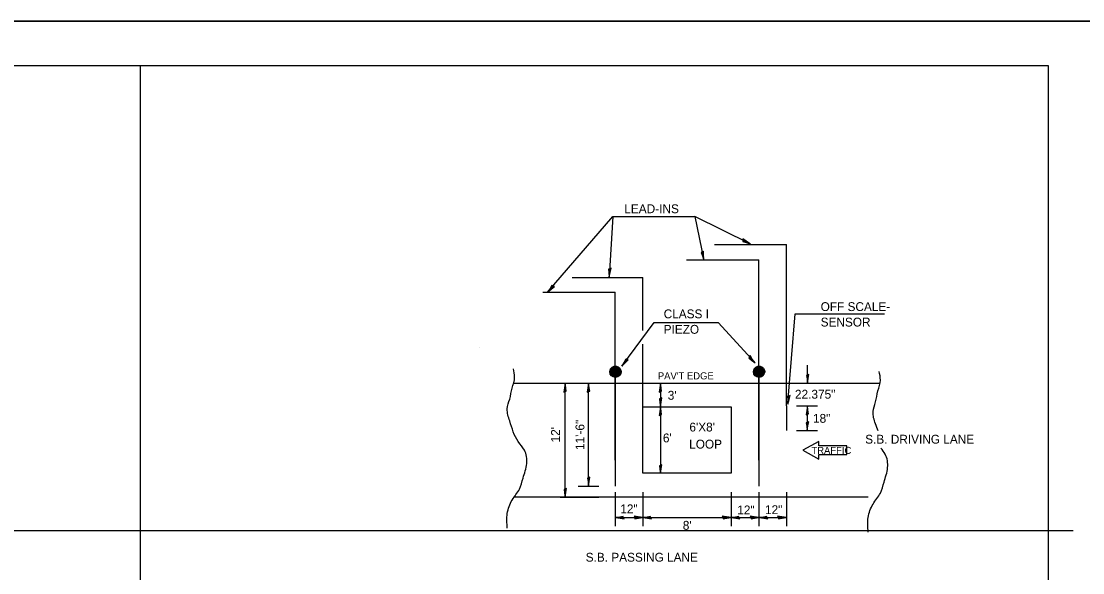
# Model space of a CAD drawing. Extents: x 17216 to 18874, y 6612 to 8544.
# Drawn here: x 17951.2 to 18191.7, y 8419.5 to 8544.4 of the extents above; entities that cross this region are included whole.
import ezdxf

# ---------------------------------------------------------------- set-up
doc = ezdxf.new("R2010")
doc.units = 0
for name, color, linetype in [('Alignment_EX_50 Notation', 7, 'Continuous'), ('Design_EX_Roadway Dimensions', 7, 'Continuous'), ('Design_EX_Roadway Notes', 7, 'Continuous'), ('Design_PR_PMK Symbols', 7, 'Continuous'), ('Level 48', 7, 'Continuous'), ('Level 9', 7, 'Continuous'), ('Sheets_50 Reference Boundary', 7, 'Continuous'), ('Sheets_General Details', 7, 'Continuous'), ('Sheets_Printer Plotting Border', 7, 'Continuous'), ('Signals_EX_Detector Loop', 7, 'Continuous'), ('Signals_PR_Detector Loop', 7, 'Continuous'), ('Stage_Construction Traffic Control', 7, 'Continuous'), ('Topo_EOP', 7, 'Continuous'), ('Topo_Shoulder', 7, 'Continuous')]:
    doc.layers.add(name, color=color, linetype=linetype)

msp = doc.modelspace()

# ---------------------------------------------------------------- linework, layer by layer
at = {"layer": 'Alignment_EX_50 Notation'}
for p, q in [((18054.97, 8470.41), (18054.97, 8470.41)), ((17978.29, 8429.11), (17978.29, 8429.11))]:
    msp.add_line(p, q, dxfattribs=at)
at = {"layer": 'Design_EX_Roadway Dimensions'}
for p, q in [((18129.36, 8462.41), (18129.36, 8466.47)), ((18074.47, 8436.6), (18074.47, 8462.41)), ((18079.76, 8439.14), (18079.76, 8462.41)), ((18096.04, 8462.41), (18096.04, 8457.08)), ((18096.04, 8457.08), (18096.04, 8441.97)), ((18126.88, 8457.28), (18131.6, 8457.28)), ((18129.36, 8451.73), (18129.36, 8457.28)), ((18126.88, 8451.73), (18131.6, 8451.73)), ((18077.4, 8439.14), (18082.12, 8439.14)), ((18085.82, 8437.78), (18085.82, 8430.08)), ((18092.05, 8437.78), (18092.05, 8430.08)), ((18112.05, 8437.78), (18112.05, 8430.08)), ((18118.36, 8437.78), (18118.36, 8430.08)), ((18124.58, 8437.78), (18124.58, 8430.08)), ((18073.31, 8436.6), (18082.12, 8436.6)), ((18085.82, 8432), (18092.05, 8432)), ((18092.05, 8432), (18112.05, 8432)), ((18112.05, 8432), (18118.36, 8432)), ((18118.36, 8432), (18124.58, 8432))]:
    msp.add_line(p, q, dxfattribs=at)
for points in [[(18129.4, 8464.24), (18129.13, 8464.17), (18129.24, 8463.4), (18129.37, 8462.4), (18129.52, 8463.46), (18129.68, 8464.4), (18129.4, 8464.24), (18129.22, 8464.15), (18129.38, 8463.07), (18129.58, 8464.25), (18129.35, 8464.08), (18129.38, 8463.58), (18129.45, 8464.06)], [(18074.44, 8460.57), (18074.72, 8460.63), (18074.6, 8461.41), (18074.47, 8462.41), (18074.33, 8461.34), (18074.16, 8460.41), (18074.44, 8460.57), (18074.63, 8460.65), (18074.47, 8461.74), (18074.26, 8460.55), (18074.5, 8460.73), (18074.46, 8461.23), (18074.39, 8460.75)], [(18079.74, 8460.57), (18080.01, 8460.63), (18079.89, 8461.41), (18079.76, 8462.41), (18079.62, 8461.34), (18079.45, 8460.41), (18079.74, 8460.57), (18079.92, 8460.65), (18079.76, 8461.74), (18079.55, 8460.55), (18079.79, 8460.73), (18079.76, 8461.23), (18079.68, 8460.75)], [(18096.01, 8460.57), (18096.28, 8460.63), (18096.17, 8461.41), (18096.04, 8462.41), (18095.89, 8461.34), (18095.73, 8460.41), (18096.01, 8460.57), (18096.19, 8460.65), (18096.04, 8461.74), (18095.83, 8460.55), (18096.06, 8460.73), (18096.03, 8461.23), (18095.96, 8460.75)], [(18096.06, 8458.92), (18095.79, 8458.86), (18095.91, 8458.08), (18096.04, 8457.08), (18096.18, 8458.15), (18096.35, 8459.08), (18096.06, 8458.92), (18095.88, 8458.84), (18096.04, 8457.76), (18096.25, 8458.94), (18096.01, 8458.76), (18096.05, 8458.27), (18096.12, 8458.75)], [(18096.01, 8455.25), (18096.28, 8455.31), (18096.17, 8456.09), (18096.04, 8457.08), (18095.89, 8456.02), (18095.73, 8455.08), (18096.01, 8455.25), (18096.19, 8455.33), (18096.04, 8456.41), (18095.83, 8455.23), (18096.06, 8455.4), (18096.03, 8455.9), (18095.96, 8455.42)], [(18129.31, 8455.45), (18129.58, 8455.51), (18129.46, 8456.29), (18129.33, 8457.29), (18129.19, 8456.22), (18129.02, 8455.29), (18129.31, 8455.45), (18129.49, 8455.53), (18129.33, 8456.62), (18129.12, 8455.43), (18129.36, 8455.61), (18129.33, 8456.11), (18129.25, 8455.63)], [(18129.34, 8453.52), (18129.06, 8453.46), (18129.18, 8452.68), (18129.31, 8451.69), (18129.46, 8452.75), (18129.62, 8453.69), (18129.34, 8453.52), (18129.15, 8453.44), (18129.31, 8452.36), (18129.52, 8453.54), (18129.28, 8453.37), (18129.32, 8452.87), (18129.39, 8453.35)], [(18096.06, 8443.81), (18095.79, 8443.75), (18095.91, 8442.97), (18096.04, 8441.97), (18096.18, 8443.04), (18096.35, 8443.97), (18096.06, 8443.81), (18095.88, 8443.73), (18096.04, 8442.64), (18096.25, 8443.83), (18096.01, 8443.65), (18096.05, 8443.15), (18096.12, 8443.63)], [(18079.79, 8440.97), (18079.51, 8440.91), (18079.63, 8440.14), (18079.76, 8439.14), (18079.91, 8440.2), (18080.07, 8441.14), (18079.79, 8440.97), (18079.61, 8440.89), (18079.76, 8439.81), (18079.97, 8440.99), (18079.74, 8440.82), (18079.77, 8440.32), (18079.84, 8440.8)], [(18074.5, 8438.43), (18074.23, 8438.37), (18074.34, 8437.59), (18074.47, 8436.6), (18074.62, 8437.66), (18074.78, 8438.6), (18074.5, 8438.43), (18074.32, 8438.35), (18074.47, 8437.27), (18074.68, 8438.45), (18074.45, 8438.28), (18074.48, 8437.78), (18074.55, 8438.26)], [(18087.65, 8431.98), (18087.59, 8432.25), (18086.82, 8432.13), (18085.82, 8432), (18086.88, 8431.85), (18087.82, 8431.69), (18087.65, 8431.98), (18087.57, 8432.16), (18086.49, 8432), (18087.67, 8431.79), (18087.5, 8432.02), (18087, 8431.99), (18087.48, 8431.92)], [(18090.21, 8432.03), (18090.27, 8431.75), (18091.05, 8431.87), (18092.05, 8432), (18090.98, 8432.15), (18090.05, 8432.31), (18090.21, 8432.03), (18090.29, 8431.85), (18091.38, 8432), (18090.19, 8432.21), (18090.37, 8431.98), (18090.86, 8432.01), (18090.39, 8432.08)], [(18093.88, 8431.98), (18093.82, 8432.25), (18093.05, 8432.13), (18092.05, 8432), (18093.11, 8431.85), (18094.05, 8431.69), (18093.88, 8431.98), (18093.8, 8432.16), (18092.72, 8432), (18093.9, 8431.79), (18093.73, 8432.02), (18093.23, 8431.99), (18093.71, 8431.92)], [(18110.21, 8432.03), (18110.27, 8431.75), (18111.05, 8431.87), (18112.05, 8432), (18110.98, 8432.15), (18110.05, 8432.31), (18110.21, 8432.03), (18110.29, 8431.85), (18111.38, 8432), (18110.19, 8432.21), (18110.37, 8431.98), (18110.86, 8432.01), (18110.39, 8432.08)], [(18113.88, 8431.98), (18113.82, 8432.25), (18113.05, 8432.13), (18112.05, 8432), (18113.11, 8431.85), (18114.05, 8431.69), (18113.88, 8431.98), (18113.8, 8432.16), (18112.72, 8432), (18113.9, 8431.79), (18113.73, 8432.02), (18113.23, 8431.99), (18113.71, 8431.92)], [(18116.52, 8432.03), (18116.58, 8431.75), (18117.36, 8431.87), (18118.36, 8432), (18117.29, 8432.15), (18116.36, 8432.31), (18116.52, 8432.03), (18116.6, 8431.85), (18117.69, 8432), (18116.5, 8432.21), (18116.68, 8431.98), (18117.17, 8432.01), (18116.7, 8432.08)], [(18120.19, 8431.98), (18120.13, 8432.25), (18119.36, 8432.13), (18118.36, 8432), (18119.42, 8431.85), (18120.36, 8431.69), (18120.19, 8431.98), (18120.11, 8432.16), (18119.03, 8432), (18120.21, 8431.79), (18120.04, 8432.02), (18119.54, 8431.99), (18120.02, 8431.92)], [(18122.74, 8432.03), (18122.8, 8431.75), (18123.58, 8431.87), (18124.58, 8432), (18123.51, 8432.15), (18122.58, 8432.31), (18122.74, 8432.03), (18122.83, 8431.85), (18123.91, 8432), (18122.72, 8432.21), (18122.9, 8431.98), (18123.4, 8432.01), (18122.92, 8432.08)]]:
    msp.add_lwpolyline(points, dxfattribs=at)
at = {"layer": 'Design_EX_Roadway Notes'}
for p, q in [((18070.49, 8483.03), (18085.29, 8500.14)), ((18085.29, 8500.14), (18084.4, 8486.47)), ((18085.29, 8500.14), (18103.81, 8500.14)), ((18116.37, 8493.97), (18103.81, 8500.14)), ((18103.81, 8500.14), (18105.89, 8490.3)), ((18087.31, 8466.28), (18094.63, 8476.18)), ((18094.63, 8476.18), (18109.08, 8476.18)), ((18109.08, 8476.18), (18117.46, 8467.01)), ((18124.93, 8457.94), (18126.56, 8478.13)), ((18126.56, 8478.13), (18146.78, 8478.13))]:
    msp.add_line(p, q, dxfattribs=at)
for points in [[(18114.73, 8494.8), (18114.67, 8494.53), (18115.42, 8494.29), (18116.37, 8493.97), (18115.48, 8494.57), (18114.71, 8495.13), (18114.73, 8494.8), (18114.73, 8494.6), (18115.77, 8494.27), (18114.8, 8494.98), (18114.85, 8494.69), (18115.31, 8494.5), (18114.91, 8494.77)], [(18105.54, 8492.1), (18105.28, 8491.98), (18105.56, 8491.25), (18105.89, 8490.3), (18105.82, 8491.37), (18105.78, 8492.32), (18105.54, 8492.1), (18105.38, 8491.98), (18105.76, 8490.95), (18105.72, 8492.15), (18105.52, 8491.93), (18105.66, 8491.45), (18105.63, 8491.94)], [(18084.55, 8488.3), (18084.27, 8488.26), (18084.34, 8487.47), (18084.4, 8486.47), (18084.62, 8487.52), (18084.84, 8488.44), (18084.55, 8488.3), (18084.36, 8488.23), (18084.45, 8487.14), (18084.73, 8488.31), (18084.49, 8488.15), (18084.49, 8487.65), (18084.59, 8488.12)], [(18071.71, 8484.4), (18071.46, 8484.53), (18071.04, 8483.86), (18070.49, 8483.03), (18071.3, 8483.74), (18072.03, 8484.34), (18071.71, 8484.4), (18071.52, 8484.45), (18070.93, 8483.53), (18071.86, 8484.29), (18071.57, 8484.31), (18071.27, 8483.92), (18071.64, 8484.23)], [(18116.24, 8468.39), (18116.08, 8468.16), (18116.69, 8467.66), (18117.46, 8467.01), (18116.85, 8467.9), (18116.34, 8468.7), (18116.24, 8468.39), (18116.16, 8468.2), (18117.01, 8467.51), (18116.36, 8468.52), (18116.31, 8468.24), (18116.67, 8467.89), (18116.4, 8468.3)], [(18088.42, 8467.74), (18088.17, 8467.85), (18087.8, 8467.16), (18087.31, 8466.28), (18088.06, 8467.05), (18088.75, 8467.7), (18088.42, 8467.74), (18088.23, 8467.78), (18087.71, 8466.82), (18088.58, 8467.65), (18088.29, 8467.65), (18088.02, 8467.23), (18088.36, 8467.57)], [(18125.1, 8459.5), (18124.82, 8459.46), (18124.88, 8458.68), (18124.93, 8457.67), (18125.16, 8458.72), (18125.4, 8459.64), (18125.1, 8459.5), (18124.91, 8459.43), (18124.98, 8458.34), (18125.28, 8459.51), (18125.04, 8459.35), (18125.03, 8458.85), (18125.14, 8459.32)]]:
    msp.add_lwpolyline(points, dxfattribs=at)
at = {"layer": 'Design_PR_PMK Symbols'}
msp.add_line((17553.85, 8429.11), (18189.55, 8429.11), dxfattribs=at)
for points in [[(18062.73, 8436.72), (18070.65, 8436.72)], [(18094.65, 8436.72), (18094.73, 8436.72)], [(18094.73, 8436.72), (18102.65, 8436.72)], [(18126.65, 8436.72), (18126.73, 8436.72)], [(18126.73, 8436.72), (18134.65, 8436.72)]]:
    msp.add_lwpolyline(points, dxfattribs=at)
at = {"layer": 'Level 48'}
msp.add_lwpolyline([(17513.85, 8544.37), (18193.85, 8544.37), (18193.85, 8104.37), (17513.85, 8104.37)], close=True, dxfattribs=at)
at = {"layer": 'Level 9'}
msp.add_line((18062.73, 8436.72), (18143.08, 8436.72), dxfattribs=at)
at = {"layer": 'Sheets_50 Reference Boundary'}
msp.add_lwpolyline([(17553.85, 8534.37), (18183.85, 8534.37), (18183.85, 8134.37), (17553.85, 8134.37)], close=True, dxfattribs=at)
at = {"layer": 'Sheets_General Details'}
for p, q in [((18193.85, 8544.37), (17513.85, 8544.37)), ((17978.29, 8134.37), (17978.29, 8534.37))]:
    msp.add_line(p, q, dxfattribs=at)
msp.add_lwpolyline([(17553.85, 8534.37), (18183.85, 8534.37), (18183.85, 8114.37), (17553.85, 8114.37)], close=True, dxfattribs=at)
for points in [[(18061.35, 8429.64), (18061.35, 8432.94), (18062.46, 8435.97), (18064.11, 8438.45), (18064.93, 8440.93), (18065.76, 8444.23), (18065.21, 8447.26), (18063.83, 8449.19), (18061.9, 8453.87), (18061.35, 8456.62), (18061.9, 8458.83), (18062.46, 8461.31), (18063.01, 8463.78), (18062.73, 8465.71)], [(18145.32, 8451.64), (18144.75, 8453.23), (18144.2, 8455.98), (18144.75, 8458.18), (18145.3, 8460.66), (18145.85, 8463.14), (18145.58, 8465.07)], [(18143.1, 8428.73), (18143.1, 8432.03), (18144.2, 8435.06), (18145.85, 8437.54), (18146.68, 8440.02), (18147.5, 8443.32), (18146.95, 8446.35), (18145.95, 8447.71)]]:
    msp.add_spline(points, degree=3, dxfattribs=at)
at = {"layer": 'Sheets_Printer Plotting Border'}
msp.add_lwpolyline([(17513.85, 8104.37), (18193.85, 8104.37), (18193.85, 8544.37), (17513.85, 8544.37)], close=True, dxfattribs=at)
at = {"layer": 'Signals_EX_Detector Loop'}
msp.add_lwpolyline([(18092.05, 8457.08), (18112.05, 8457.08), (18112.05, 8442.08), (18092.05, 8442.08)], close=True, dxfattribs=at)
at = {"layer": 'Signals_PR_Detector Loop'}
for p, q in [((18108.32, 8493.82), (18124.58, 8493.82)), ((18124.58, 8457.28), (18124.58, 8493.82)), ((18101.97, 8490.37), (18118.36, 8490.37)), ((18118.36, 8465.01), (18118.36, 8490.37)), ((18076.05, 8486.32), (18092.05, 8486.32)), ((18092.05, 8474.38), (18092.05, 8486.32)), ((18069.43, 8483), (18085.82, 8483)), ((18085.82, 8465.01), (18085.82, 8483)), ((18092.05, 8457.08), (18092.05, 8471.26)), ((18124.58, 8457.28), (18124.58, 8451.73)), ((18085.82, 8445.01), (18085.82, 8439.14)), ((18118.36, 8445.01), (18118.36, 8439.14))]:
    msp.add_line(p, q, dxfattribs=at)
for points in [[(18085.82, 8465.01), (18085.82, 8445.01), (18085.82, 8465.01), (18084.6, 8465.05), (18084.73, 8465.69), (18085.08, 8466.03), (18085.59, 8466.26), (18086.09, 8466.27), (18086.46, 8466.13), (18086.82, 8465.84), (18087.04, 8465.4), (18087.12, 8465.01), (18087.03, 8464.6), (18086.78, 8464.19), (18086.36, 8463.84), (18085.87, 8463.72), (18085.34, 8463.83), (18084.95, 8464.08), (18084.67, 8464.44), (18084.61, 8465.06), (18084.74, 8465.56), (18085.09, 8465.96), (18085.6, 8466.19), (18086.08, 8466.19), (18086.53, 8466.01), (18086.84, 8465.69), (18087.03, 8465.12), (18086.9, 8464.47), (18086.55, 8464.03), (18085.98, 8463.81), (18085.32, 8463.91), (18084.88, 8464.22), (18084.68, 8464.7), (18084.69, 8465.21), (18084.81, 8465.55), (18085.18, 8465.93), (18085.68, 8466.14), (18086.21, 8466.07), (18086.51, 8465.95), (18086.86, 8465.48), (18086.94, 8465.07), (18086.84, 8464.6), (18086.53, 8464.12), (18085.94, 8463.88), (18085.34, 8463.94), (18084.92, 8464.28), (18084.74, 8464.78), (18084.78, 8465.24), (18084.95, 8465.59), (18085.4, 8465.93), (18085.7, 8466.05), (18086.34, 8465.94), (18086.8, 8465.44), (18086.82, 8464.8), (18086.51, 8464.22), (18085.95, 8463.97), (18085.35, 8464.02), (18084.99, 8464.34), (18084.82, 8464.82), (18084.85, 8465.22), (18085.04, 8465.58), (18085.5, 8465.88), (18085.76, 8465.95), (18086.21, 8465.9), (18086.51, 8465.65), (18086.73, 8465.3), (18086.72, 8464.77), (18086.4, 8464.23), (18085.91, 8464.04), (18085.34, 8464.12), (18085, 8464.52), (18084.9, 8465.01), (18085.08, 8465.47), (18085.37, 8465.71), (18085.84, 8465.87), (18086.24, 8465.77), (18086.66, 8465.27), (18086.57, 8464.66), (18086.2, 8464.22), (18085.78, 8464.09), (18085.42, 8464.19), (18085.1, 8464.53), (18085, 8465.03), (18085.19, 8465.44), (18085.42, 8465.67), (18085.87, 8465.76), (18086.2, 8465.68), (18086.55, 8465.27), (18086.48, 8464.68), (18086.17, 8464.27), (18085.79, 8464.16), (18085.48, 8464.3), (18085.19, 8464.6), (18085.14, 8465.03), (18085.31, 8465.43), (18085.74, 8465.67), (18086.15, 8465.61), (18086.43, 8465.27), (18086.4, 8464.73), (18086.11, 8464.34), (18085.78, 8464.28)], [(18085.78, 8464.28), (18085.28, 8464.61), (18085.25, 8465.03), (18085.4, 8465.38), (18085.81, 8465.55), (18086.13, 8465.5), (18086.32, 8465.23), (18086.3, 8464.74), (18086.07, 8464.4), (18085.77, 8464.39), (18085.39, 8464.63), (18085.38, 8465.06), (18085.48, 8465.33), (18085.88, 8465.47), (18086.19, 8465.25), (18086.21, 8464.77), (18086.05, 8464.47), (18085.7, 8464.48), (18085.42, 8464.75), (18085.53, 8465.27), (18085.86, 8465.38), (18086.15, 8465.1), (18086.1, 8464.77), (18085.94, 8464.53), (18085.7, 8464.55), (18085.51, 8464.84), (18085.61, 8465.19), (18085.86, 8465.23), (18086.05, 8465.01), (18085.87, 8464.6), (18085.65, 8464.72), (18085.61, 8465.06), (18085.76, 8465.15), (18085.94, 8465.03), (18085.84, 8464.67), (18085.68, 8464.8), (18085.71, 8465.04), (18085.86, 8465.02), (18085.82, 8464.81), (18085.76, 8464.84), (18085.78, 8465.02)], [(18118.36, 8465.01), (18118.36, 8445.01), (18118.36, 8465.01), (18117.14, 8465.05), (18117.27, 8465.69), (18117.62, 8466.03), (18118.13, 8466.26), (18118.63, 8466.27), (18119, 8466.13), (18119.36, 8465.84), (18119.58, 8465.4), (18119.66, 8465.01), (18119.57, 8464.6), (18119.32, 8464.19), (18118.9, 8463.84), (18118.41, 8463.72), (18117.88, 8463.83), (18117.49, 8464.08), (18117.21, 8464.44), (18117.15, 8465.06), (18117.28, 8465.56), (18117.63, 8465.96), (18118.14, 8466.19), (18118.62, 8466.19), (18119.07, 8466.01), (18119.38, 8465.7), (18119.57, 8465.12), (18119.44, 8464.47), (18119.09, 8464.03), (18118.52, 8463.81), (18117.86, 8463.91), (18117.42, 8464.22), (18117.22, 8464.7), (18117.23, 8465.21), (18117.35, 8465.55), (18117.72, 8465.93), (18118.22, 8466.14), (18118.75, 8466.07), (18119.05, 8465.95), (18119.4, 8465.48), (18119.49, 8465.07), (18119.38, 8464.6), (18119.07, 8464.12), (18118.48, 8463.88), (18117.88, 8463.94), (18117.46, 8464.28), (18117.28, 8464.78), (18117.32, 8465.24), (18117.49, 8465.59), (18117.94, 8465.93), (18118.24, 8466.05), (18118.88, 8465.94), (18119.34, 8465.44), (18119.36, 8464.8), (18119.05, 8464.22), (18118.49, 8463.97), (18117.89, 8464.02), (18117.53, 8464.34), (18117.36, 8464.82), (18117.39, 8465.22), (18117.58, 8465.58), (18118.04, 8465.88), (18118.3, 8465.95), (18118.75, 8465.9), (18119.05, 8465.65), (18119.27, 8465.3), (18119.26, 8464.77), (18118.94, 8464.23), (18118.45, 8464.04), (18117.88, 8464.12), (18117.54, 8464.52), (18117.44, 8465.01), (18117.62, 8465.47), (18117.91, 8465.71), (18118.38, 8465.87), (18118.78, 8465.77), (18119.2, 8465.27), (18119.11, 8464.66), (18118.74, 8464.22), (18118.32, 8464.09), (18117.96, 8464.19), (18117.64, 8464.53), (18117.54, 8465.03), (18117.73, 8465.44), (18117.96, 8465.67), (18118.41, 8465.76), (18118.74, 8465.68), (18119.09, 8465.27), (18119.02, 8464.68), (18118.71, 8464.27), (18118.33, 8464.16), (18118.02, 8464.3), (18117.73, 8464.6), (18117.67, 8465.03), (18117.85, 8465.43), (18118.28, 8465.67), (18118.69, 8465.61), (18118.97, 8465.27), (18118.94, 8464.73), (18118.65, 8464.34), (18118.32, 8464.28)], [(18118.32, 8464.28), (18117.82, 8464.61), (18117.79, 8465.03), (18117.94, 8465.38), (18118.35, 8465.55), (18118.67, 8465.5), (18118.86, 8465.23), (18118.84, 8464.74), (18118.61, 8464.4), (18118.31, 8464.39), (18117.93, 8464.63), (18117.92, 8465.06), (18118.02, 8465.33), (18118.42, 8465.47), (18118.73, 8465.25), (18118.75, 8464.77), (18118.59, 8464.47), (18118.24, 8464.48), (18117.96, 8464.75), (18118.08, 8465.27), (18118.4, 8465.38), (18118.69, 8465.1), (18118.64, 8464.77), (18118.48, 8464.53), (18118.24, 8464.55), (18118.05, 8464.84), (18118.15, 8465.19), (18118.4, 8465.23), (18118.59, 8465.01), (18118.41, 8464.6), (18118.19, 8464.72), (18118.15, 8465.06), (18118.3, 8465.15), (18118.48, 8465.03), (18118.38, 8464.67), (18118.22, 8464.8), (18118.25, 8465.04), (18118.4, 8465.02), (18118.36, 8464.81), (18118.3, 8464.84), (18118.32, 8465.02)]]:
    msp.add_lwpolyline(points, dxfattribs=at)
at = {"layer": 'Stage_Construction Traffic Control'}
msp.add_lwpolyline([(18138.27, 8446.25), (18138.27, 8448.25), (18131.94, 8448.25), (18131.94, 8449.25), (18128.28, 8447.25), (18131.94, 8445.25), (18131.94, 8446.25)], close=True, dxfattribs=at)
at = {"layer": 'Topo_EOP'}
msp.add_line((18062.73, 8462.41), (18145.81, 8462.41), dxfattribs=at)
at = {"layer": 'Topo_Shoulder'}
msp.add_line((17635.93, 8429.11), (17978.29, 8429.11), dxfattribs=at)

# ---------------------------------------------------------------- texts
at = {"layer": 'Design_EX_Roadway Dimensions'}
for s, p in [("3'", (18097.69, 8458.68)), ('22.375"', (18126.5, 8458.92)), ('18"', (18130.59, 8453.46)), ("6'", (18096.59, 8449.03)), ('12"', (18086.94, 8432.97)), ('12"', (18113.43, 8432.72)), ('12"', (18119.72, 8432.78)), ("8'", (18101.1, 8429.24))]:
    msp.add_text(s, height=2.008, dxfattribs=at).set_placement(p)
for s, p in [("12'", (18073.28, 8449.01)), ('11\'-6"', (18078.81, 8447.3))]:
    msp.add_text(s, height=2.008, rotation=90, dxfattribs=at).set_placement(p)
at = {"layer": 'Design_EX_Roadway Notes'}
for s, height, p in [('LEAD-INS', 2.008, (18087.84, 8500.91)), ('OFF SCALE-', 2, (18132.33, 8478.76)), ('CLASS I', 2, (18096.77, 8477.12)), ('SENSOR', 2, (18132.33, 8475.26)), ('PIEZO', 2, (18096.77, 8473.62)), ("PAV'T EDGE", 1.6, (18095.45, 8463.29)), ("6'X8'", 2, (18102.6, 8451.49)), ('LOOP', 2, (18102.55, 8447.63)), ('S.B. DRIVING LANE', 2, (18142.42, 8448.74)), ('TRAFFIC', 1.6, (18130.24, 8446.41)), ('S.B. PASSING LANE', 2, (18079.11, 8422.02))]:
    msp.add_text(s, height=height, dxfattribs=at).set_placement(p)

doc.saveas('drawing.dxf')
